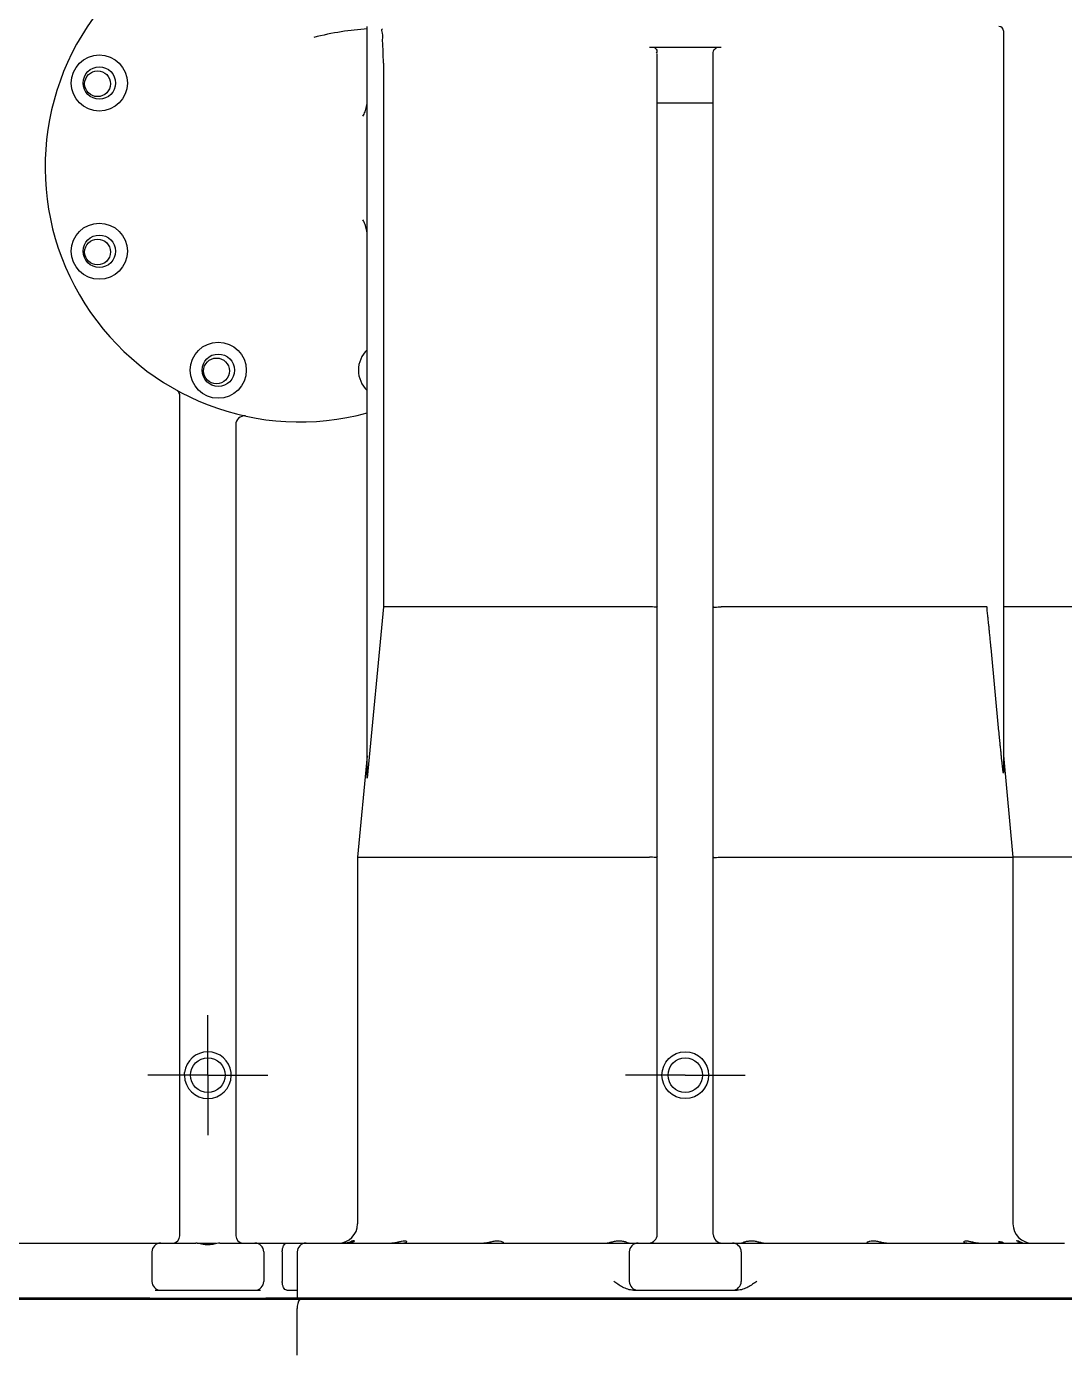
# Model space of a CAD drawing. Header units: millimetres. Extents: x -18489 to 17339, y -1599 to 10961.
# Drawn here: x -15772.5 to -15702.1, y 8182.8 to 8272.6 of the extents above; entities that cross this region are included whole.
import ezdxf

# ---------------------------------------------------------------- set-up
doc = ezdxf.new("R2010")
doc.units = ezdxf.units.MM
doc.layers.add('188K-SM-03-F10-MECH-EQ-Y2257103$0$Micron CUP L10 CDA EQU$0$M-PHASE1 AREA', color=252, linetype='Continuous')

# ---------------------------------------------------------------- blocks, each defined once
blk = doc.blocks.new('188K-SM-03-F10-MECH-EQ-Y2257103$0$Micron CUP L10 CDA EQU$0$XCM7Q30CDA-200K$0$xCUP-L40-M03-HVAC-EQ$0$xCUP-L40-M03-HVAC-EQ$0$XCUP-L40-HVAC-EQ$0$C700')
for p, q in [((263.41, -506.58), (263.41, -538.32)), ((-263.38, -545.27), (284.66, -545.27)), ((262.87, -544.77), (-262.87, -544.77)), ((262.87, -544.77), (263.38, -545.27)), ((618.9, -544.77), (262.87, -544.77)), ((263.38, -576.75), (263.38, -545.27)), ((288.96, -545.3), (284.66, -545.27)), ((359.11, -545.3), (288.96, -545.3)), ((363.4, -545.27), (359.11, -545.3)), ((363.41, -545.27), (619.4, -545.27)), ((-37.98, -576.75), (-37.98, -556.76)), ((35.23, -550.76), (-35.23, -550.76)), ((37.98, -576.75), (37.98, -556.76)), ((270.48, -550.76), (263.38, -550.76)), ((273.48, -576.75), (273.48, -556.76)), ((286.05, -576.75), (286.05, -556.76)), ((359.82, -550.76), (288.25, -550.76)), ((362.02, -576.75), (362.02, -556.76)), ((257.38, -582.75), (-257.38, -582.75)), ((-225.95, -583.7), (-225.97, -583.75)), ((315.88, -582.75), (257.38, -582.75)), ((319.25, -582.75), (318.32, -582.75)), ((326.66, -582.75), (321.41, -582.75)), ((331.33, -582.75), (328.82, -582.75)), ((613.4, -582.75), (332.19, -582.75)), ((-18.99, -588.75), (-18.99, -1389.82)), ((18.99, -588.75), (18.99, -1389.82)), ((305.04, -1138.09), (305.04, -587.75)), ((343.03, -587.75), (343.03, -1157.19)), ((-222.4, -844.63), (-222.4, -595.74)), ((222.4, -844.63), (222.4, -595.74)), ((324.04, -696.7), (324.04, -656.08)), ((0, -696.7), (-40.62, -696.7)), ((0, -696.7), (40.62, -696.7)), ((324.04, -696.7), (283.41, -696.7)), ((308.17, -696.51), (308.27, -698.51)), ((324.04, -696.7), (364.66, -696.7)), ((324.04, -696.7), (324.04, -737.32)), ((339.9, -696.51), (339.8, -698.51)), ((-292.91, -844.73), (-222.4, -844.73)), ((-24.33, -844.63), (-222.4, -844.63)), ((-215.9, -913.66), (-222.4, -844.63)), ((222.4, -844.63), (24.33, -844.63)), ((215.92, -913.48), (222.4, -844.63)), ((204.89, -1014.56), (215.9, -898.35)), ((215.9, -898.35), (215.9, -1408.38)), ((-215.9, -1405.38), (-215.9, -901.8)), ((-212.91, -930), (-207.53, -986.73)), ((-215.9, -1014.66), (-292.94, -1014.66)), ((-204.56, -1014.56), (-24.28, -1014.56)), ((24.28, -1014.56), (204.89, -1014.56)), ((204.89, -1383.39), (204.89, -1014.56)), ((-18.99, -1356.36), (18.99, -1356.36)), ((24.28, -1394.34), (-24.28, -1394.34))]:
    blk.add_line(p, q)
for points in [[(-123.8, -582.75), (-123.71, -582.75), (-123.63, -582.77), (-123.57, -582.79), (-123.53, -582.83), (-123.5, -582.87), (-123.49, -582.92)], [(123.49, -582.92), (123.5, -582.87), (123.52, -582.83), (123.57, -582.79), (123.63, -582.77), (123.71, -582.75), (123.8, -582.75)], [(344.75, -1161.39), (344.65, -1161.3), (344.54, -1161.18), (344.43, -1161.05), (344.33, -1160.92), (344.22, -1160.79), (344.12, -1160.65), (344.03, -1160.51), (343.93, -1160.36), (343.84, -1160.21), (343.76, -1160.06), (343.68, -1159.91), (343.6, -1159.76), (343.53, -1159.6), (343.47, -1159.45), (343.41, -1159.29), (343.36, -1159.16)]]:
    blk.add_lwpolyline(points)
for centre, radius in [((0, -696.7), 15.87), ((0, -696.7), 11.7), ((324.04, -696.7), 11.7), ((316.94, -1175.11), 19.04), ((316.94, -1175.11), 11), ((318.14, -1174.62), 8.75), ((397.67, -1255.85), 19.04), ((397.67, -1255.85), 11), ((398.87, -1255.34), 8.75), ((397.67, -1370), 19.04), ((397.67, -1370), 11), ((398.87, -1369.5), 8.75)]:
    blk.add_circle(centre, radius)
for centre, radius, start, end in [((250.71, -538.32), 12.69, 329.47768, 0), ((-31.99, -556.76), 6, 90, 180), ((31.98, -556.76), 6, 0, 90), ((292.05, -556.76), 6, 90, 180), ((356.02, -556.76), 6, 0, 90), ((-235.4, -595.74), 12.99, 0, 90), ((-31.99, -576.75), 6, 180, 270), ((-24.99, -588.75), 6, 1.18406, 90), ((24.99, -588.75), 6, 90, 178.81594), ((31.98, -576.75), 6, 270, 0), ((235.39, -595.74), 12.99, 90, 180), ((257.38, -576.75), 6, 270, 0), ((292.05, -576.75), 6, 180, 270), ((300.05, -587.75), 5, 0, 90), ((348.02, -587.75), 5, 90, 180), ((356.02, -576.75), 6, 270, 0), ((324.04, -696.7), 15.87, 0.6646, 179.3354), ((324.04, -696.7), 15.87, 186.56135, 353.43865), ((261.57, -1312.92), 172.92, 246.66908, 105.31561), ((299.05, -1138.09), 6, 265.15193, 0), ((349.02, -1157.19), 6, 180.00265, 224.75753), ((202.79, -1175.11), 19.04, 313.55821, 46.43104), ((-212.91, -1405.38), 3, 180, 270)]:
    blk.add_arc(centre, radius, start, end)
for points, knots in [([(-48.58, -556.76), (-47.62, -556.08), (-45.67, -554.7), (-42.56, -552.78), (-39.1, -551.24), (-36.53, -550.76), (-35.23, -550.76)], [0, 0, 0, 0, 3.524927, 7.180799, 10.946958, 14.850898, 14.850898, 14.850898, 14.850898]), ([(35.23, -550.76), (36.53, -550.76), (39.09, -551.24), (42.56, -552.78), (45.67, -554.7), (47.62, -556.08), (48.58, -556.76)], [0, 0, 0, 0, 3.90394, 7.670099, 11.325971, 14.850898, 14.850898, 14.850898, 14.850898]), ([(270.48, -550.76), (271.4, -550.76), (272.7, -552.31), (273.33, -554.52), (273.48, -555.99), (273.48, -556.76)], [0, 0, 0, 0, 2.753456, 4.804837, 7.111232, 7.111232, 7.111232, 7.111232]), ([(-229.11, -582.75), (-228.02, -582.75), (-225.65, -582.28), (-225.91, -583.58), (-225.95, -583.7)], [0, 0, 0, 0, 3.276364, 3.649474, 3.649474, 3.649474, 3.649474]), ([(-226.14, -584.23), (-226.65, -583.98), (-227.34, -583.58), (-228.09, -583.29), (-228.32, -583.22)], [0, 0, 0, 0, 1.694907, 2.400033, 2.400033, 2.400033, 2.400033]), ([(-214.82, -582.75), (-214.17, -582.75), (-212.78, -582.49), (-212.92, -583.25), (-212.94, -583.32)], [0, 0, 0, 0, 1.947802, 2.147791, 2.147791, 2.147791, 2.147791]), ([(-191.83, -584.19), (-192.06, -584.15), (-193.06, -583.94), (-194.95, -583.49), (-197.5, -582.93), (-199.31, -582.75), (-200.21, -582.75)], [0, 0, 0, 0, 0.674226, 3.083933, 5.822614, 8.51337, 8.51337, 8.51337, 8.51337]), ([(-124.68, -583.89), (-124.86, -583.94), (-125.68, -584.12), (-127.37, -584.39), (-129.82, -584.1), (-132.46, -583.55), (-135.06, -582.97), (-136.79, -582.75), (-137.6, -582.75)], [0, 0, 0, 0, 0.541456, 2.549177, 5.067699, 7.876643, 10.663202, 13.073947, 13.073947, 13.073947, 13.073947]), ([(-44.68, -584.28), (-45.58, -584.29), (-47.36, -584.12), (-49.11, -583.77), (-49.97, -583.55)], [0, 0, 0, 0, 2.680416, 5.346566, 5.346566, 5.346566, 5.346566]), ([(-37.76, -582.75), (-38.56, -582.75), (-39.94, -583.64), (-42.27, -584.11), (-43.84, -584.27), (-44.68, -584.28)], [0, 0, 0, 0, 2.4012, 4.606131, 7.126968, 7.126968, 7.126968, 7.126968]), ([(44.49, -584.28), (43.62, -584.26), (42.06, -584.07), (39.8, -583.59), (38.5, -582.75), (37.76, -582.75)], [0, 0, 0, 0, 2.603205, 4.707957, 6.938441, 6.938441, 6.938441, 6.938441]), ([(50.09, -583.52), (49.2, -583.75), (47.35, -584.13), (45.46, -584.3), (44.49, -584.28)], [0, 0, 0, 0, 2.765364, 5.662135, 5.662135, 5.662135, 5.662135]), ([(137.59, -582.75), (136.78, -582.75), (135.04, -582.97), (132.43, -583.55), (129.82, -584.11), (127.3, -584.37), (125.38, -584.09), (123.49, -583.6), (123.49, -582.92)], [0, 0, 0, 0, 2.435306, 5.234687, 8.018135, 10.511177, 12.529124, 14.566589, 14.566589, 14.566589, 14.566589]), ([(200.21, -582.75), (199.32, -582.75), (197.55, -582.92), (194.89, -583.5), (192.58, -584.06), (189.16, -584.73), (189.16, -583.59)], [0, 0, 0, 0, 2.66781, 5.39413, 7.789534, 11.205085, 11.205085, 11.205085, 11.205085]), ([(224.7, -584.19), (224.7, -583.22), (226.33, -583.09), (227.96, -582.81), (228.02, -583.04)], [0, 0, 0, 0, 2.921134, 3.626221, 3.626221, 3.626221, 3.626221]), ([(232.35, -582.75), (231.53, -582.75), (229.98, -582.93), (227.85, -583.27), (226.73, -583.95), (226.22, -584.2)], [0, 0, 0, 0, 2.460184, 4.675985, 6.364933, 6.364933, 6.364933, 6.364933]), ([(273.48, -576.75), (273.48, -577.52), (273.33, -579), (272.7, -581.2), (271.4, -582.75), (270.48, -582.75)], [0, 0, 0, 0, 2.306396, 4.357776, 7.111232, 7.111232, 7.111232, 7.111232]), ([(315.88, -582.75), (317.23, -582.75), (319.45, -582.01), (322.68, -581.55), (325.52, -581.56), (328.7, -582.04), (330.87, -582.75), (332.19, -582.75)], [0, 0, 0, 0, 4.062005, 6.858326, 9.771196, 12.546441, 16.497327, 16.497327, 16.497327, 16.497327]), ([(328.82, -582.75), (327.56, -582.75), (325.65, -582.42), (322.44, -582.42), (320.53, -582.75), (319.25, -582.75)], [0, 0, 0, 0, 3.794337, 5.762098, 9.593535, 9.593535, 9.593535, 9.593535]), ([(-18.99, -844.91), (-18.99, -843.83), (-22.2, -844.95), (-23.64, -844.63), (-24.33, -844.63)], [0, 0, 0, 0, 3.264784, 5.3511, 5.3511, 5.3511, 5.3511]), ([(18.99, -844.91), (18.99, -843.83), (22.2, -844.95), (23.64, -844.63), (24.33, -844.63)], [0, 0, 0, 0, 3.264784, 5.3511, 5.3511, 5.3511, 5.3511]), ([(-215.9, -901.8), (-215.9, -901.15), (-215.49, -904.41), (-215.36, -905.62), (-215.08, -908.11), (-214.85, -910.3), (-214.6, -912.73), (-214.35, -915.23), (-214.05, -918.16), (-213.78, -920.89), (-213.54, -923.35), (-213.34, -925.41), (-213.13, -927.65), (-212.98, -929.19), (-212.91, -930)], [0, 0, 0, 0, 1.93294, 4.053063, 6.125578, 8.754234, 10.889025, 13.386313, 16.305285, 19.716805, 21.632418, 23.703537, 25.943071, 28.363947, 28.363947, 28.363947, 28.363947]), ([(-207.53, -986.73), (-207.46, -987.5), (-207.31, -988.98), (-207.11, -991.13), (-206.86, -993.68), (-206.58, -996.53), (-206.28, -999.59), (-206.01, -1002.21), (-205.78, -1004.46), (-205.56, -1006.63), (-205.31, -1008.65), (-205.16, -1010.8), (-204.64, -1012.34), (-205.21, -1014.56), (-204.56, -1014.56)], [0, 0, 0, 0, 2.321556, 4.471688, 6.462929, 10.015888, 13.064357, 15.679653, 17.92257, 19.846339, 22.223809, 24.098836, 26.029711, 27.988955, 27.988955, 27.988955, 27.988955]), ([(-18.99, -1014.84), (-18.99, -1013.76), (-22.17, -1014.87), (-23.59, -1014.56), (-24.28, -1014.56)], [0, 0, 0, 0, 3.231265, 5.301761, 5.301761, 5.301761, 5.301761]), ([(18.99, -1014.84), (18.99, -1013.76), (22.17, -1014.87), (23.59, -1014.56), (24.28, -1014.56)], [0, 0, 0, 0, 3.231265, 5.301761, 5.301761, 5.301761, 5.301761]), ([(215.9, -1266.21), (215.9, -1267.63), (216.16, -1270.32), (217.16, -1274.01), (218.23, -1276.18), (218.9, -1277.09)], [0, 0, 0, 0, 4.263429, 8.055016, 11.434888, 11.434888, 11.434888, 11.434888]), ([(218.9, -1347.52), (218.23, -1348.41), (217.16, -1350.58), (216.16, -1354.24), (215.9, -1356.92), (215.9, -1358.33)], [0, 0, 0, 0, 3.359344, 7.128474, 11.366974, 11.366974, 11.366974, 11.366974]), ([(204.89, -1383.39), (204.89, -1384.64), (204.91, -1387.12), (205.01, -1390.77), (205.12, -1393.17), (205.18, -1394.34)], [0, 0, 0, 0, 3.75344, 7.443847, 10.952515, 10.952515, 10.952515, 10.952515]), ([(-18.99, -1389.82), (-18.99, -1390.96), (-19.14, -1392.9), (-20.73, -1393.54), (-21.15, -1393.6)], [0, 0, 0, 0, 3.418125, 4.708241, 4.708241, 4.708241, 4.708241]), ([(21.05, -1394.34), (20.22, -1393.62), (18.83, -1392.27), (19.43, -1390.67), (19.69, -1390.31)], [0, 0, 0, 0, 3.301266, 4.634028, 4.634028, 4.634028, 4.634028]), ([(205.18, -1394.34), (205.27, -1396.07), (205.67, -1399.49), (204.81, -1402.66), (206.43, -1406.69), (205.46, -1406.68)], [0, 0, 0, 0, 5.21129, 9.430542, 12.344158, 12.344158, 12.344158, 12.344158]), ([(215.78, -1406.76), (221.7, -1406.34), (233.9, -1405.01), (245.94, -1402.54), (252.06, -1400.9)], [0, 0, 0, 0, 17.803548, 36.792354, 36.792354, 36.792354, 36.792354])]:
    blk.add_open_spline(points, degree=3, knots=knots)
for points, start_tangent, end_tangent in [([(-212.65, -583.4), (-215.69, -583.23)], (0, -1), (-0.959551, 0.281536)), ([(-189.16, -583.59), (-191.83, -584.19)], (0, -1), (-0.98336, 0.18167)), ([(-190.99, -582.75), (-189.16, -583.59)], (1, 0), (0, -1)), ([(-123.49, -582.92), (-124.68, -583.89)], (0, -1), (-0.964127, -0.265441)), ([(-49.97, -583.55), (-54.03, -582.75)], (-0.968948, 0.247266), (-1, 0)), ([(54.03, -582.75), (50.09, -583.52)], (-1, 0), (-0.9685, -0.249012)), ([(189.16, -583.59), (190.99, -582.75)], (0, 1), (1, 0)), ([(-224.7, -584.19), (-226.14, -584.23)], (0, -1), (-0.901258, 0.433283)), ([(226.22, -584.2), (224.7, -584.19)], (-0.899052, -0.437843), (0, 1))]:
    blk.add_spline(points, degree=3, dxfattribs=dict(start_tangent=start_tangent, end_tangent=end_tangent))
blk = doc.blocks.new('188K-SM-03-F10-MECH-EQ-Y2257103')
at = {"layer": '188K-SM-03-F10-MECH-EQ-Y2257103$0$Micron CUP L10 CDA EQU$0$M-PHASE1 AREA', "lineweight": 0, "ltscale": 0.1, "xscale": 0.1, "yscale": 0.1, "zscale": 0.1, "rotation": 179.9999999999998}
blk.add_blockref('188K-SM-03-F10-MECH-EQ-Y2257103$0$Micron CUP L10 CDA EQU$0$XCM7Q30CDA-200K$0$xCUP-L40-M03-HVAC-EQ$0$xCUP-L40-M03-HVAC-EQ$0$XCUP-L40-HVAC-EQ$0$C700', (-15727.789, 8131.79), dxfattribs=at)

msp = doc.modelspace()

# ---------------------------------------------------------------- block references
msp.add_blockref('188K-SM-03-F10-MECH-EQ-Y2257103', (0, 0))

doc.saveas('drawing.dxf')
